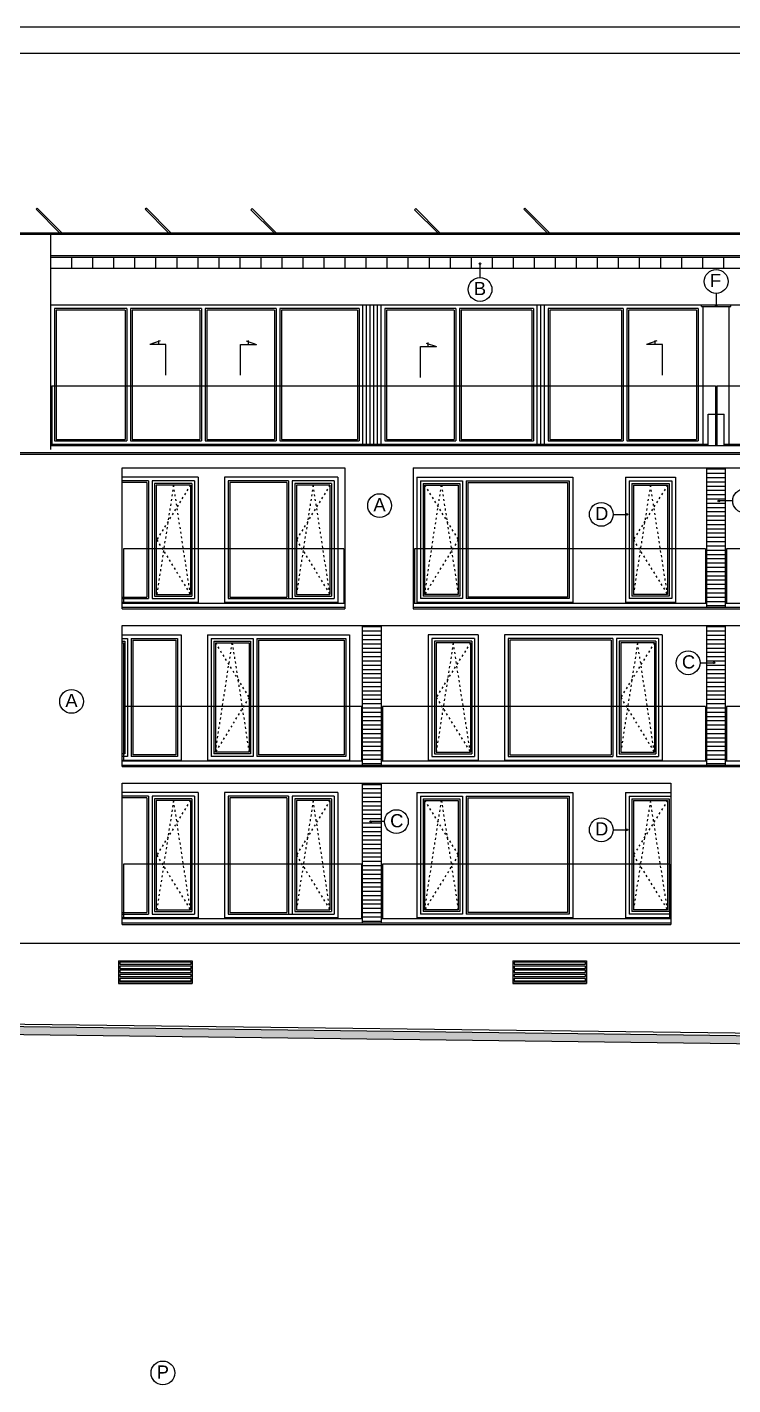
# Model space of a CAD drawing. Extents: x 3792242 to 5145247, y -1546315 to -1031918.
# Drawn here: x 4171661 to 4185084, y -1514890 to -1489065 of the extents above; entities that cross this region are included whole.
import ezdxf

# ---------------------------------------------------------------- set-up
doc = ezdxf.new("R2010")
doc.units = 0
doc.header["$MEASUREMENT"] = 0
doc.linetypes.add('ACAD_ISO03W100', pattern=[30, 12, -18])
for name, color, linetype in [('DVERE', 45, 'CONTINUOUS'), ('OKNÁ', 143, 'CONTINUOUS'), ('TENKÁ', 7, 'CONTINUOUS'), ('ZARIADENIE1', 145, 'CONTINUOUS'), ('ZZ-elektro', 221, 'CONTINUOUS')]:
    doc.layers.add(name, color=color, linetype=linetype)
doc.styles.add('ARIAL', font='arial.ttf')

msp = doc.modelspace()

# ---------------------------------------------------------------- hatches: boundary and pattern name
at = {"layer": 'DVERE'}
h = msp.add_hatch(dxfattribs=at)
h.set_pattern_fill('ANSI31', color=256, scale=650, angle=135)
h.set_pattern_definition([(180, (-836602.72, 35638.13), (-3e-14, -81.25), [])])
h.paths.add_polyline_path([(4184586.276, -1497445.641), (4184586.276, -1500025.641), (4184586.276, -1500100.371), (4184946.276, -1500100.371), (4184946.276, -1500025.641), (4184946.276, -1497445.641)])
h = msp.add_hatch(dxfattribs=at)
h.set_pattern_fill('ANSI31', color=256, scale=650, angle=135)
h.set_pattern_definition([(180, (-843147.72, 32638.13), (-3e-14, -81.25), [])])
h.paths.add_polyline_path([(4178041.276, -1500445.641), (4178041.276, -1503025.641), (4178041.276, -1503100.371), (4178401.276, -1503100.371), (4178401.276, -1503025.641), (4178401.276, -1500445.641)])
h = msp.add_hatch(dxfattribs=at)
h.set_pattern_fill('ANSI31', color=256, scale=650, angle=135)
h.set_pattern_definition([(180, (-836602.72, 32638.13), (-3e-14, -81.25), [])])
h.paths.add_polyline_path([(4184586.276, -1500445.641), (4184586.276, -1503025.641), (4184586.276, -1503100.371), (4184946.276, -1503100.371), (4184946.276, -1503025.641), (4184946.276, -1500445.641)])
h = msp.add_hatch(dxfattribs=at)
h.set_pattern_fill('ANSI31', color=256, scale=650, angle=135)
h.set_pattern_definition([(180, (-843147.72, 29638.13), (-3e-14, -81.25), [])])
h.paths.add_polyline_path([(4178041.276, -1503445.641), (4178041.276, -1506025.641), (4178041.276, -1506100.371), (4178401.276, -1506100.371), (4178401.276, -1506025.641), (4178401.276, -1503445.641)])
at = {"layer": 'TENKÁ', "ltscale": 0.25}
h = msp.add_hatch(color=256, dxfattribs=at)
h.dxf.hatch_style = 1
h.paths.add_polyline_path([(4180290.256, -1493563.937, 1), (4180260.256, -1493563.937, 1)])
h = msp.add_hatch(color=256, dxfattribs=at)
h.dxf.hatch_style = 1
h.paths.add_polyline_path([(4184751.276, -1494360.141, 1), (4184781.276, -1494360.141, 1)])
h = msp.add_hatch(color=256, dxfattribs=at)
h.dxf.hatch_style = 1
h.paths.add_polyline_path([(4184817.525, -1498061.644, 1), (4184817.525, -1498091.644, 1)])
h = msp.add_hatch(color=256, dxfattribs=at)
h.dxf.hatch_style = 1
h.paths.add_polyline_path([(4183072.007, -1498347.371, 1), (4183072.007, -1498317.371, 1)])
h = msp.add_hatch(color=256, dxfattribs=at)
h.dxf.hatch_style = 1
h.paths.add_polyline_path([(4184723.678, -1501170.521, 1), (4184723.678, -1501140.521, 1)])
h = msp.add_hatch(color=256, dxfattribs=at)
h.dxf.hatch_style = 1
h.paths.add_polyline_path([(4178193.525, -1504161.303, 1), (4178193.525, -1504191.303, 1)])
h = msp.add_hatch(color=256, dxfattribs=at)
h.dxf.hatch_style = 1
h.paths.add_polyline_path([(4183072.007, -1504347.371, 1), (4183072.007, -1504317.371, 1)])
at = {"layer": 'TENKÁ'}
h = msp.add_hatch(color=256, dxfattribs=at)
h.dxf.hatch_style = 1
h.paths.add_polyline_path([(4153458.095, -1507855.641), (4149572.724, -1507855.641), (4149572.724, -1508005.641), (4153457.156, -1508005.641), (4219749.915, -1508835.641), (4223236.85, -1508835.641), (4223236.85, -1508685.641), (4219750.854, -1508685.641)])

# ---------------------------------------------------------------- linework, layer by layer
at = {"layer": 'DVERE'}
for p, q in [((4184586.276, -1500100.371), (4184586.276, -1497445.641)), ((4184946.276, -1500100.371), (4184946.276, -1497445.641)), ((4178041.276, -1503100.371), (4178041.276, -1500445.641)), ((4178401.276, -1503100.371), (4178401.276, -1500445.641)), ((4184586.276, -1503100.371), (4184586.276, -1500445.641)), ((4184946.276, -1503100.371), (4184946.276, -1500445.641)), ((4178041.276, -1506100.371), (4178041.276, -1503445.641)), ((4178401.276, -1506100.371), (4178401.276, -1503445.641))]:
    msp.add_line(p, q, dxfattribs=at)
at = {"layer": 'OKNÁ'}
for p, q in [((4173526.276, -1494445.641), (4172211.276, -1494445.641)), ((4172211.276, -1494445.641), (4172211.276, -1496905.641)), ((4173526.276, -1494445.641), (4173526.276, -1496905.641)), ((4174946.276, -1494445.641), (4173656.276, -1494445.641)), ((4173656.276, -1494445.641), (4173656.276, -1496905.641)), ((4174946.276, -1494445.641), (4174946.276, -1496905.641)), ((4175076.276, -1494445.641), (4175076.276, -1496905.641)), ((4176366.276, -1494445.641), (4175076.276, -1494445.641)), ((4176366.276, -1494445.641), (4176366.276, -1496905.641)), ((4176496.276, -1494445.641), (4176496.276, -1496905.641)), ((4177946.276, -1494445.641), (4176496.276, -1494445.641)), ((4177946.276, -1494445.641), (4177946.276, -1496905.641)), ((4178496.276, -1494445.641), (4178496.276, -1496905.641)), ((4179786.276, -1494445.641), (4178496.276, -1494445.641)), ((4179786.276, -1494445.641), (4179786.276, -1496905.641)), ((4179916.276, -1494445.641), (4179916.276, -1496905.641)), ((4181261.276, -1494445.641), (4179916.276, -1494445.641)), ((4181261.276, -1494445.641), (4181261.276, -1496905.641)), ((4181601.276, -1494445.641), (4181601.276, -1496905.641)), ((4182966.276, -1494445.641), (4181601.276, -1494445.641)), ((4182966.276, -1494445.641), (4182966.276, -1496905.641)), ((4183096.276, -1494445.641), (4183096.276, -1496905.641)), ((4184391.276, -1494445.641), (4183096.276, -1494445.641)), ((4184391.276, -1494445.641), (4184391.276, -1496905.641)), ((4172211.276, -1496905.641), (4173526.276, -1496905.641)), ((4173656.276, -1496905.641), (4174946.276, -1496905.641)), ((4175076.276, -1496905.641), (4176366.276, -1496905.641)), ((4176496.276, -1496905.641), (4177946.276, -1496905.641)), ((4178496.276, -1496905.641), (4179786.276, -1496905.641)), ((4179916.276, -1496905.641), (4181261.276, -1496905.641)), ((4181601.276, -1496905.641), (4182966.276, -1496905.641)), ((4183096.276, -1496905.641), (4184391.276, -1496905.641)), ((4173936.276, -1497725.641), (4173471.276, -1497725.641)), ((4173936.276, -1497725.641), (4173936.276, -1499905.641)), ((4174766.276, -1497775.641), (4174116.276, -1497775.641)), ((4174116.276, -1497775.641), (4174116.276, -1499855.641)), ((4174766.276, -1497775.641), (4174766.276, -1499855.641)), ((4176601.276, -1497725.641), (4175516.276, -1497725.641)), ((4175516.276, -1497725.641), (4175516.276, -1499905.641)), ((4176601.276, -1497725.641), (4176601.276, -1499905.641)), ((4177421.276, -1497775.641), (4176781.276, -1497775.641)), ((4176781.276, -1497775.641), (4176781.276, -1499855.641)), ((4177421.276, -1497775.641), (4177421.276, -1499855.641)), ((4179221.276, -1497775.641), (4179221.276, -1499855.641)), ((4179221.276, -1497775.641), (4179861.276, -1497775.641)), ((4179861.276, -1497775.641), (4179861.276, -1499855.641)), ((4180041.276, -1497725.641), (4181941.276, -1497725.641)), ((4180041.276, -1497725.641), (4180041.276, -1499905.641)), ((4181941.276, -1497725.641), (4181941.276, -1499905.641)), ((4183191.276, -1497775.641), (4183191.276, -1499855.641)), ((4183191.276, -1497775.641), (4183841.276, -1497775.641)), ((4183841.276, -1497775.641), (4183841.276, -1499855.641)), ((4174116.276, -1499855.641), (4174766.276, -1499855.641)), ((4176781.276, -1499855.641), (4177421.276, -1499855.641)), ((4179861.276, -1499855.641), (4179221.276, -1499855.641)), ((4183841.276, -1499855.641), (4183191.276, -1499855.641)), ((4173471.276, -1499905.641), (4173936.276, -1499905.641)), ((4175516.276, -1499905.641), (4176601.276, -1499905.641)), ((4181941.276, -1499905.641), (4180041.276, -1499905.641)), ((4173471.276, -1500775.641), (4173491.276, -1500775.641)), ((4173491.276, -1500775.641), (4173491.276, -1502855.641)), ((4173671.276, -1500725.641), (4174491.276, -1500725.641)), ((4173671.276, -1500725.641), (4173671.276, -1502905.641)), ((4174491.276, -1500725.641), (4174491.276, -1502905.641)), ((4175241.276, -1500775.641), (4175241.276, -1502855.641)), ((4175241.276, -1500775.641), (4175881.276, -1500775.641)), ((4175881.276, -1500775.641), (4175881.276, -1502855.641)), ((4176061.276, -1500725.641), (4177691.276, -1500725.641)), ((4176061.276, -1500725.641), (4176061.276, -1502905.641)), ((4177691.276, -1500725.641), (4177691.276, -1502905.641)), ((4180091.276, -1500775.641), (4179441.276, -1500775.641)), ((4179441.276, -1500775.641), (4179441.276, -1502855.641)), ((4180091.276, -1500775.641), (4180091.276, -1502855.641)), ((4182771.276, -1500725.641), (4180841.276, -1500725.641)), ((4180841.276, -1500725.641), (4180841.276, -1502905.641)), ((4182771.276, -1500725.641), (4182771.276, -1502905.641)), ((4183591.276, -1500775.641), (4182951.276, -1500775.641)), ((4182951.276, -1500775.641), (4182951.276, -1502855.641)), ((4183591.276, -1500775.641), (4183591.276, -1502855.641)), ((4174491.276, -1502905.641), (4173671.276, -1502905.641)), ((4175881.276, -1502855.641), (4175241.276, -1502855.641)), ((4177691.276, -1502905.641), (4176061.276, -1502905.641)), ((4179441.276, -1502855.641), (4180091.276, -1502855.641)), ((4180841.276, -1502905.641), (4182771.276, -1502905.641)), ((4182951.276, -1502855.641), (4183591.276, -1502855.641)), ((4173936.276, -1503725.641), (4173471.276, -1503725.641)), ((4173936.276, -1503725.641), (4173936.276, -1505905.641)), ((4176601.276, -1503725.641), (4175516.276, -1503725.641)), ((4175516.276, -1503725.641), (4175516.276, -1505905.641)), ((4176601.276, -1503725.641), (4176601.276, -1505905.641)), ((4180041.276, -1503725.641), (4181941.276, -1503725.641)), ((4180041.276, -1503725.641), (4180041.276, -1505905.641)), ((4181941.276, -1503725.641), (4181941.276, -1505905.641)), ((4174766.276, -1503775.641), (4174116.276, -1503775.641)), ((4174116.276, -1503775.641), (4174116.276, -1505855.641)), ((4174766.276, -1503775.641), (4174766.276, -1505855.641)), ((4177421.276, -1503775.641), (4176781.276, -1503775.641)), ((4176781.276, -1503775.641), (4176781.276, -1505855.641)), ((4177421.276, -1503775.641), (4177421.276, -1505855.641)), ((4179221.276, -1503775.641), (4179221.276, -1505855.641)), ((4179221.276, -1503775.641), (4179861.276, -1503775.641)), ((4179861.276, -1503775.641), (4179861.276, -1505855.641)), ((4183191.276, -1503775.641), (4183191.276, -1505855.641)), ((4183191.276, -1503775.641), (4183841.276, -1503775.641)), ((4183841.276, -1503775.641), (4183841.276, -1505855.641)), ((4173471.276, -1505905.641), (4173936.276, -1505905.641)), ((4174116.276, -1505855.641), (4174766.276, -1505855.641)), ((4175516.276, -1505905.641), (4176601.276, -1505905.641)), ((4176781.276, -1505855.641), (4177421.276, -1505855.641)), ((4179861.276, -1505855.641), (4179221.276, -1505855.641)), ((4181941.276, -1505905.641), (4180041.276, -1505905.641)), ((4183841.276, -1505855.641), (4183191.276, -1505855.641))]:
    msp.add_line(p, q, dxfattribs=at)
at = {"layer": 'OKNÁ', "ltscale": 0.25}
for p, q in [((4174192.776, -1495033.47), (4173997.276, -1495100.47)), ((4174301.276, -1495100.47), (4173997.276, -1495100.47)), ((4174159.776, -1495023.97), (4174159.776, -1495100.47)), ((4174301.276, -1495684.97), (4174301.276, -1495100.47)), ((4175721.276, -1495684.97), (4175721.276, -1495100.47)), ((4175721.276, -1495100.47), (4176025.276, -1495100.47)), ((4175829.776, -1495033.47), (4176025.276, -1495100.47)), ((4175862.776, -1495023.97), (4175862.776, -1495100.47)), ((4179141.276, -1495726.183), (4179141.276, -1495141.683)), ((4179141.276, -1495141.683), (4179445.276, -1495141.683)), ((4179249.776, -1495074.683), (4179445.276, -1495141.683)), ((4179282.776, -1495065.183), (4179282.776, -1495141.683)), ((4183635.276, -1495033.47), (4183439.776, -1495100.47)), ((4183743.776, -1495100.47), (4183439.776, -1495100.47)), ((4183602.276, -1495023.97), (4183602.276, -1495100.47)), ((4183743.776, -1495684.97), (4183743.776, -1495100.47))]:
    msp.add_line(p, q, dxfattribs=at)
at = {"layer": 'OKNÁ', "linetype": 'ACAD_ISO03W100', "ltscale": 3}
for p, q in [((4174766.276, -1497775.641), (4174126.276, -1498815.641)), ((4174446.276, -1497775.641), (4174126.276, -1499855.641)), ((4174766.276, -1499855.641), (4174446.276, -1497775.641)), ((4177421.276, -1497775.641), (4176781.276, -1498815.641)), ((4177101.276, -1497775.641), (4176781.276, -1499855.641)), ((4177421.276, -1499855.641), (4177101.276, -1497775.641)), ((4179221.276, -1497775.641), (4179861.276, -1498815.641)), ((4179221.276, -1499855.641), (4179541.276, -1497775.641)), ((4179541.276, -1497775.641), (4179861.276, -1499855.641)), ((4183841.276, -1497775.641), (4183191.276, -1498815.641)), ((4183516.276, -1497775.641), (4183191.276, -1499855.641)), ((4183841.276, -1499855.641), (4183516.276, -1497775.641)), ((4174126.276, -1498815.641), (4174766.276, -1499855.641)), ((4176781.276, -1498815.641), (4177421.276, -1499855.641)), ((4179861.276, -1498815.641), (4179221.276, -1499855.641)), ((4183191.276, -1498815.641), (4183841.276, -1499855.641)), ((4175241.276, -1500775.641), (4175881.276, -1501815.641)), ((4175241.276, -1502855.641), (4175561.276, -1500775.641)), ((4175561.276, -1500775.641), (4175881.276, -1502855.641)), ((4180091.276, -1500775.641), (4179441.276, -1501815.641)), ((4179766.276, -1500775.641), (4179441.276, -1502855.641)), ((4180091.276, -1502855.641), (4179766.276, -1500775.641)), ((4183591.276, -1500775.641), (4182951.276, -1501815.641)), ((4183271.276, -1500775.641), (4182951.276, -1502855.641)), ((4183591.276, -1502855.641), (4183271.276, -1500775.641)), ((4175881.276, -1501815.641), (4175241.276, -1502855.641)), ((4179441.276, -1501815.641), (4180091.276, -1502855.641)), ((4182951.276, -1501815.641), (4183591.276, -1502855.641)), ((4174766.276, -1503775.641), (4174126.276, -1504815.641)), ((4174446.276, -1503775.641), (4174126.276, -1505855.641)), ((4174766.276, -1505855.641), (4174446.276, -1503775.641)), ((4177421.276, -1503775.641), (4176781.276, -1504815.641)), ((4177101.276, -1503775.641), (4176781.276, -1505855.641)), ((4177421.276, -1505855.641), (4177101.276, -1503775.641)), ((4179221.276, -1503775.641), (4179861.276, -1504815.641)), ((4179221.276, -1505855.641), (4179541.276, -1503775.641)), ((4179541.276, -1503775.641), (4179861.276, -1505855.641)), ((4183841.276, -1503775.641), (4183191.276, -1504815.641)), ((4183516.276, -1503775.641), (4183191.276, -1505855.641)), ((4183841.276, -1505855.641), (4183516.276, -1503775.641)), ((4174126.276, -1504815.641), (4174766.276, -1505855.641)), ((4176781.276, -1504815.641), (4177421.276, -1505855.641)), ((4179861.276, -1504815.641), (4179221.276, -1505855.641)), ((4183191.276, -1504815.641), (4183841.276, -1505855.641))]:
    msp.add_line(p, q, dxfattribs=at)
at = {"layer": 'TENKÁ', "color": 7}
for p, q in [((4244788.173, -1489065.189), (4148671.359, -1489065.189)), ((4244288.173, -1489565.189), (4149171.359, -1489565.189))]:
    msp.add_line(p, q, dxfattribs=at)
at = {"layer": 'TENKÁ'}
for p, q in [((4158161.276, -1492975.641), (4217791.276, -1492975.641)), ((4158161.276, -1493005.641), (4217791.276, -1493005.641)), ((4172111.276, -1497100.371), (4172111.276, -1493005.641)), ((4172141.276, -1493005.641), (4172141.276, -1492975.641)), ((4172111.276, -1494345.641), (4216411.276, -1494345.641)), ((4173556.276, -1494415.641), (4172181.276, -1494415.641)), ((4172181.276, -1494415.641), (4172181.276, -1496935.641)), ((4173556.276, -1494415.641), (4173556.276, -1496935.641)), ((4174976.276, -1494415.641), (4173626.276, -1494415.641)), ((4173626.276, -1494415.641), (4173626.276, -1496935.641)), ((4174976.276, -1494415.641), (4174976.276, -1496935.641)), ((4175046.276, -1494415.641), (4175046.276, -1496935.641)), ((4176396.276, -1494415.641), (4175046.276, -1494415.641)), ((4176396.276, -1494415.641), (4176396.276, -1496935.641)), ((4176466.276, -1494415.641), (4176466.276, -1496935.641)), ((4177976.276, -1494415.641), (4176466.276, -1494415.641)), ((4177976.276, -1494415.641), (4177976.276, -1496935.641)), ((4178466.276, -1494415.641), (4178466.276, -1496935.641)), ((4179816.276, -1494415.641), (4178466.276, -1494415.641)), ((4179816.276, -1494415.641), (4179816.276, -1496935.641)), ((4179886.276, -1494415.641), (4179886.276, -1496935.641)), ((4181291.276, -1494415.641), (4179886.276, -1494415.641)), ((4181291.276, -1494415.641), (4181291.276, -1496935.641)), ((4181571.276, -1494415.641), (4181571.276, -1496935.641)), ((4182996.276, -1494415.641), (4181571.276, -1494415.641)), ((4182996.276, -1494415.641), (4182996.276, -1496935.641)), ((4183066.276, -1494415.641), (4183066.276, -1496935.641)), ((4184421.276, -1494415.641), (4183066.276, -1494415.641)), ((4184421.276, -1494415.641), (4184421.276, -1496935.641)), ((4184486.276, -1494375.641), (4184486.276, -1494345.641)), ((4184486.276, -1494375.641), (4185046.276, -1494375.641)), ((4184516.276, -1497005.641), (4184516.276, -1494375.641)), ((4185016.276, -1497005.641), (4185016.276, -1494375.641)), ((4185046.276, -1494375.641), (4185046.276, -1494345.641)), ((4184616.276, -1496425.641), (4184916.276, -1496425.641)), ((4184616.276, -1497025.641), (4184616.276, -1496425.641)), ((4184916.276, -1497025.641), (4184916.276, -1496425.641)), ((4184616.276, -1497005.641), (4172111.276, -1497005.641)), ((4172181.276, -1496935.641), (4173556.276, -1496935.641)), ((4173626.276, -1496935.641), (4174976.276, -1496935.641)), ((4175046.276, -1496935.641), (4176396.276, -1496935.641)), ((4176466.276, -1496935.641), (4177976.276, -1496935.641)), ((4178466.276, -1496935.641), (4179816.276, -1496935.641)), ((4179886.276, -1496935.641), (4181291.276, -1496935.641)), ((4181571.276, -1496935.641), (4182996.276, -1496935.641)), ((4183066.276, -1496935.641), (4184421.276, -1496935.641)), ((4197581.276, -1497005.641), (4184916.276, -1497005.641)), ((4171491.276, -1497155.641), (4219191.276, -1497155.641)), ((4171491.276, -1497185.641), (4219191.276, -1497185.641)), ((4173471.276, -1497445.641), (4177706.276, -1497445.641)), ((4173471.276, -1500130.371), (4173471.276, -1497445.641)), ((4177706.276, -1497445.641), (4177706.276, -1500130.371)), ((4179006.276, -1497445.641), (4203411.276, -1497445.641)), ((4179006.276, -1497445.641), (4179006.276, -1500130.371)), ((4174916.276, -1497625.641), (4173471.276, -1497625.641)), ((4173966.276, -1497692.712), (4173471.276, -1497692.712)), ((4173966.276, -1497695.641), (4173966.276, -1499935.641)), ((4174846.276, -1497695.641), (4174036.276, -1497695.641)), ((4174036.276, -1497695.641), (4174036.276, -1499935.641)), ((4174796.276, -1497745.641), (4174086.276, -1497745.641)), ((4174086.276, -1497745.641), (4174086.276, -1499885.641)), ((4174796.276, -1497745.641), (4174796.276, -1499885.641)), ((4174846.276, -1497695.641), (4174846.276, -1499935.641)), ((4174916.276, -1497625.641), (4174916.276, -1500005.641)), ((4177571.276, -1497625.641), (4175416.276, -1497625.641)), ((4175416.276, -1497625.641), (4175416.276, -1500005.641)), ((4176631.276, -1497695.641), (4175486.276, -1497695.641)), ((4175486.276, -1497695.641), (4175486.276, -1499935.641)), ((4176631.276, -1497695.641), (4176631.276, -1499935.641)), ((4177501.276, -1497695.641), (4176701.276, -1497695.641)), ((4176701.276, -1497695.641), (4176701.276, -1499935.641)), ((4177451.276, -1497745.641), (4176751.276, -1497745.641)), ((4176751.276, -1497745.641), (4176751.276, -1499885.641)), ((4177451.276, -1497745.641), (4177451.276, -1499885.641)), ((4177501.276, -1497695.641), (4177501.276, -1499935.641)), ((4177571.276, -1497625.641), (4177571.276, -1500005.641)), ((4179071.276, -1497625.641), (4179071.276, -1500005.641)), ((4179071.276, -1497625.641), (4182041.276, -1497625.641)), ((4179141.276, -1497695.641), (4179941.276, -1497695.641)), ((4179141.276, -1497695.641), (4179141.276, -1499935.641)), ((4179191.276, -1497745.641), (4179891.276, -1497745.641)), ((4179191.276, -1497745.641), (4179191.276, -1499885.641)), ((4179891.276, -1497745.641), (4179891.276, -1499885.641)), ((4179941.276, -1497695.641), (4179941.276, -1499935.641)), ((4180011.276, -1497695.641), (4181971.276, -1497695.641)), ((4180011.276, -1497695.641), (4180011.276, -1499935.641)), ((4181971.276, -1497695.641), (4181971.276, -1499935.641)), ((4182041.276, -1497625.641), (4182041.276, -1500005.641)), ((4183041.276, -1497625.641), (4183041.276, -1500005.641)), ((4183041.276, -1497625.641), (4183991.276, -1497625.641)), ((4183111.276, -1497695.641), (4183921.276, -1497695.641)), ((4183111.276, -1497695.641), (4183111.276, -1499935.641)), ((4183161.276, -1497745.641), (4183871.276, -1497745.641)), ((4183161.276, -1497745.641), (4183161.276, -1499885.641)), ((4183871.276, -1497745.641), (4183871.276, -1499885.641)), ((4183921.276, -1497695.641), (4183921.276, -1499935.641)), ((4183991.276, -1497625.641), (4183991.276, -1500005.641)), ((4183991.276, -1497625.641), (4183991.276, -1500005.641)), ((4174086.276, -1499885.641), (4174796.276, -1499885.641)), ((4176751.276, -1499885.641), (4177451.276, -1499885.641)), ((4179891.276, -1499885.641), (4179191.276, -1499885.641)), ((4183871.276, -1499885.641), (4183161.276, -1499885.641)), ((4173471.276, -1499935.641), (4173966.276, -1499935.641)), ((4174916.276, -1500005.641), (4173471.276, -1500005.641)), ((4173471.276, -1500100.371), (4177706.276, -1500100.371)), ((4173471.276, -1500130.371), (4177706.276, -1500130.371)), ((4174036.276, -1499935.641), (4174846.276, -1499935.641)), ((4177571.276, -1500005.641), (4175416.276, -1500005.641)), ((4175486.276, -1499935.641), (4176701.276, -1499935.641)), ((4176701.276, -1499935.641), (4177501.276, -1499935.641)), ((4179006.276, -1500100.371), (4203411.276, -1500100.371)), ((4179006.276, -1500130.371), (4203411.276, -1500130.371)), ((4182041.276, -1500005.641), (4179071.276, -1500005.641)), ((4179941.276, -1499935.641), (4179141.276, -1499935.641)), ((4181971.276, -1499935.641), (4180011.276, -1499935.641)), ((4183991.276, -1500005.641), (4183041.276, -1500005.641)), ((4183921.276, -1499935.641), (4183111.276, -1499935.641)), ((4173471.276, -1500445.641), (4197171.276, -1500445.641)), ((4173471.276, -1503130.371), (4173471.276, -1500445.641)), ((4173471.276, -1500625.641), (4174591.276, -1500625.641)), ((4174591.276, -1500625.641), (4174591.276, -1503005.641)), ((4175091.276, -1500625.641), (4177791.276, -1500625.641)), ((4175091.276, -1500625.641), (4175091.276, -1503005.641)), ((4177791.276, -1500625.641), (4177791.276, -1503005.641)), ((4180241.276, -1500625.641), (4179291.276, -1500625.641)), ((4179291.276, -1500625.641), (4179291.276, -1503005.641)), ((4180241.276, -1500625.641), (4180241.276, -1503005.641)), ((4180741.276, -1500625.641), (4180741.276, -1503005.641)), ((4183741.276, -1500625.641), (4180741.276, -1500625.641)), ((4183741.276, -1500625.641), (4183741.276, -1503005.641)), ((4173471.276, -1500695.641), (4173571.276, -1500695.641)), ((4173471.276, -1500745.641), (4173521.276, -1500745.641)), ((4173521.276, -1500745.641), (4173521.276, -1502885.641)), ((4173571.276, -1500695.641), (4173571.276, -1502935.641)), ((4173641.276, -1500692.712), (4174521.276, -1500692.712)), ((4173641.276, -1500695.641), (4173641.276, -1502935.641)), ((4174521.276, -1500692.712), (4174521.276, -1502935.641)), ((4175161.276, -1500695.641), (4175961.276, -1500695.641)), ((4175161.276, -1500695.641), (4175161.276, -1502935.641)), ((4175211.276, -1500745.641), (4175911.276, -1500745.641)), ((4175211.276, -1500745.641), (4175211.276, -1502885.641)), ((4175911.276, -1500745.641), (4175911.276, -1502885.641)), ((4175961.276, -1500695.641), (4175961.276, -1502935.641)), ((4176031.276, -1500695.641), (4177721.276, -1500695.641)), ((4176031.276, -1500695.641), (4176031.276, -1502935.641)), ((4177721.276, -1500695.641), (4177721.276, -1502935.641)), ((4180171.276, -1500695.641), (4179361.276, -1500695.641)), ((4179361.276, -1500695.641), (4179361.276, -1502935.641)), ((4180121.276, -1500745.641), (4179411.276, -1500745.641)), ((4179411.276, -1500745.641), (4179411.276, -1502885.641)), ((4180121.276, -1500745.641), (4180121.276, -1502885.641)), ((4180171.276, -1500695.641), (4180171.276, -1502935.641)), ((4182801.276, -1500695.641), (4180811.276, -1500695.641)), ((4180811.276, -1500695.641), (4180811.276, -1502935.641)), ((4182801.276, -1500695.641), (4182801.276, -1502935.641)), ((4183671.276, -1500695.641), (4182871.276, -1500695.641)), ((4182871.276, -1500695.641), (4182871.276, -1502935.641)), ((4183621.276, -1500745.641), (4182921.276, -1500745.641)), ((4182921.276, -1500745.641), (4182921.276, -1502885.641)), ((4183621.276, -1500745.641), (4183621.276, -1502885.641)), ((4183671.276, -1500695.641), (4183671.276, -1502935.641)), ((4173521.276, -1502885.641), (4173471.276, -1502885.641)), ((4173571.276, -1502935.641), (4173471.276, -1502935.641)), ((4174521.276, -1502935.641), (4173641.276, -1502935.641)), ((4175961.276, -1502935.641), (4175161.276, -1502935.641)), ((4175911.276, -1502885.641), (4175211.276, -1502885.641)), ((4177721.276, -1502935.641), (4176031.276, -1502935.641)), ((4179361.276, -1502935.641), (4180171.276, -1502935.641)), ((4179411.276, -1502885.641), (4180121.276, -1502885.641)), ((4180811.276, -1502935.641), (4182801.276, -1502935.641)), ((4182871.276, -1502935.641), (4183671.276, -1502935.641)), ((4182921.276, -1502885.641), (4183621.276, -1502885.641)), ((4173471.276, -1503005.641), (4174591.276, -1503005.641)), ((4173471.276, -1503100.371), (4197171.276, -1503100.371)), ((4173471.276, -1503130.371), (4197171.276, -1503130.371)), ((4175091.276, -1503005.641), (4177791.276, -1503005.641)), ((4179291.276, -1503005.641), (4180241.276, -1503005.641)), ((4180741.276, -1503005.641), (4183741.276, -1503005.641)), ((4173471.276, -1503445.641), (4183901.276, -1503445.641)), ((4173471.276, -1506130.371), (4173471.276, -1503445.641)), ((4183901.276, -1503445.641), (4183901.276, -1506130.371)), ((4174916.276, -1503625.641), (4173471.276, -1503625.641)), ((4173966.276, -1503692.712), (4173471.276, -1503692.712)), ((4173966.276, -1503695.641), (4173966.276, -1505935.641)), ((4174846.276, -1503695.641), (4174036.276, -1503695.641)), ((4174036.276, -1503695.641), (4174036.276, -1505935.641)), ((4174796.276, -1503745.641), (4174086.276, -1503745.641)), ((4174086.276, -1503745.641), (4174086.276, -1505885.641)), ((4174796.276, -1503745.641), (4174796.276, -1505885.641)), ((4174846.276, -1503695.641), (4174846.276, -1505935.641)), ((4174916.276, -1503625.641), (4174916.276, -1506005.641)), ((4177571.276, -1503625.641), (4175416.276, -1503625.641)), ((4175416.276, -1503625.641), (4175416.276, -1506005.641)), ((4176631.276, -1503695.641), (4175486.276, -1503695.641)), ((4175486.276, -1503695.641), (4175486.276, -1505935.641)), ((4176631.276, -1503695.641), (4176631.276, -1505935.641)), ((4177501.276, -1503695.641), (4176701.276, -1503695.641)), ((4176701.276, -1503695.641), (4176701.276, -1505935.641)), ((4177451.276, -1503745.641), (4176751.276, -1503745.641)), ((4176751.276, -1503745.641), (4176751.276, -1505885.641)), ((4177451.276, -1503745.641), (4177451.276, -1505885.641)), ((4177501.276, -1503695.641), (4177501.276, -1505935.641)), ((4177571.276, -1503625.641), (4177571.276, -1506005.641)), ((4179071.276, -1503625.641), (4179071.276, -1506005.641)), ((4179071.276, -1503625.641), (4182041.276, -1503625.641)), ((4179141.276, -1503695.641), (4179941.276, -1503695.641)), ((4179141.276, -1503695.641), (4179141.276, -1505935.641)), ((4179191.276, -1503745.641), (4179891.276, -1503745.641)), ((4179191.276, -1503745.641), (4179191.276, -1505885.641)), ((4179891.276, -1503745.641), (4179891.276, -1505885.641)), ((4179941.276, -1503695.641), (4179941.276, -1505935.641)), ((4180011.276, -1503695.641), (4181971.276, -1503695.641)), ((4180011.276, -1503695.641), (4180011.276, -1505935.641)), ((4181971.276, -1503695.641), (4181971.276, -1505935.641)), ((4182041.276, -1503625.641), (4182041.276, -1506005.641)), ((4183041.276, -1503625.641), (4183041.276, -1506005.641)), ((4183041.276, -1503625.641), (4183901.276, -1503625.641)), ((4183111.276, -1503695.641), (4183901.276, -1503695.641)), ((4183111.276, -1503695.641), (4183111.276, -1505935.641)), ((4183161.276, -1503745.641), (4183871.276, -1503745.641)), ((4183161.276, -1503745.641), (4183161.276, -1505885.641)), ((4183871.276, -1503745.641), (4183871.276, -1505885.641)), ((4173471.276, -1505935.641), (4173966.276, -1505935.641)), ((4174916.276, -1506005.641), (4173471.276, -1506005.641)), ((4174036.276, -1505935.641), (4174846.276, -1505935.641)), ((4174086.276, -1505885.641), (4174796.276, -1505885.641)), ((4177571.276, -1506005.641), (4175416.276, -1506005.641)), ((4175486.276, -1505935.641), (4176701.276, -1505935.641)), ((4176701.276, -1505935.641), (4177501.276, -1505935.641)), ((4176751.276, -1505885.641), (4177451.276, -1505885.641)), ((4182041.276, -1506005.641), (4179071.276, -1506005.641)), ((4179941.276, -1505935.641), (4179141.276, -1505935.641)), ((4179891.276, -1505885.641), (4179191.276, -1505885.641)), ((4181971.276, -1505935.641), (4180011.276, -1505935.641)), ((4183901.276, -1506005.641), (4183041.276, -1506005.641)), ((4183901.276, -1505935.641), (4183111.276, -1505935.641)), ((4183871.276, -1505885.641), (4183161.276, -1505885.641)), ((4173471.276, -1506100.371), (4183901.276, -1506100.371)), ((4173471.276, -1506130.371), (4183901.276, -1506130.371)), ((4171491.276, -1506485.641), (4219161.276, -1506485.641)), ((4219750.854, -1508685.641), (4153458.095, -1507855.641)), ((4219751.166, -1508635.641), (4153458.408, -1507805.641)), ((4219749.915, -1508835.641), (4153457.156, -1508005.641))]:
    msp.add_line(p, q, dxfattribs=at)
at = {"layer": 'TENKÁ', "color": 8}
for p, q in [((4172111.276, -1493411.477), (4217530.357, -1493411.477)), ((4172111.276, -1493441.477), (4217541.276, -1493441.477)), ((4172111.276, -1493649.641), (4217541.276, -1493649.641)), ((4172511.276, -1493649.641), (4172511.276, -1493441.477)), ((4172911.276, -1493649.641), (4172911.276, -1493441.477)), ((4173311.276, -1493649.641), (4173311.276, -1493441.477)), ((4173711.276, -1493649.641), (4173711.276, -1493441.477)), ((4174111.276, -1493649.641), (4174111.276, -1493441.477)), ((4174511.276, -1493649.641), (4174511.276, -1493441.477)), ((4174911.276, -1493649.641), (4174911.276, -1493441.477)), ((4175311.276, -1493649.641), (4175311.276, -1493441.477)), ((4175711.276, -1493649.641), (4175711.276, -1493441.477)), ((4176111.276, -1493649.641), (4176111.276, -1493441.477)), ((4176511.276, -1493649.641), (4176511.276, -1493441.477)), ((4176911.276, -1493649.641), (4176911.276, -1493441.477)), ((4177311.276, -1493649.641), (4177311.276, -1493441.477)), ((4177711.276, -1493649.641), (4177711.276, -1493441.477)), ((4178111.276, -1493649.641), (4178111.276, -1493441.477)), ((4178511.276, -1493649.641), (4178511.276, -1493441.477)), ((4178911.276, -1493649.641), (4178911.276, -1493441.477)), ((4179311.276, -1493649.641), (4179311.276, -1493441.477)), ((4179711.276, -1493649.641), (4179711.276, -1493441.477)), ((4180111.276, -1493649.641), (4180111.276, -1493441.477)), ((4180511.276, -1493649.641), (4180511.276, -1493441.477)), ((4180911.276, -1493649.641), (4180911.276, -1493441.477)), ((4181311.276, -1493649.641), (4181311.276, -1493441.477)), ((4181711.276, -1493649.641), (4181711.276, -1493441.477)), ((4182111.276, -1493649.641), (4182111.276, -1493441.477)), ((4182511.276, -1493649.641), (4182511.276, -1493441.477)), ((4182911.276, -1493649.641), (4182911.276, -1493441.477)), ((4183311.276, -1493649.641), (4183311.276, -1493441.477)), ((4183711.276, -1493649.641), (4183711.276, -1493441.477)), ((4184111.276, -1493649.641), (4184111.276, -1493441.477)), ((4184511.276, -1493649.641), (4184511.276, -1493441.477)), ((4184911.276, -1493649.641), (4184911.276, -1493441.477)), ((4172111.276, -1497025.641), (4219091.276, -1497025.641)), ((4177706.276, -1500025.641), (4173471.276, -1500025.641)), ((4184586.276, -1500025.641), (4179006.276, -1500025.641)), ((4191131.276, -1500025.641), (4184946.276, -1500025.641)), ((4178041.276, -1503025.641), (4173471.276, -1503025.641)), ((4184586.276, -1503025.641), (4178401.276, -1503025.641)), ((4191131.276, -1503025.641), (4184946.276, -1503025.641)), ((4178041.276, -1506025.641), (4173471.276, -1506025.641)), ((4183901.276, -1506025.641), (4178401.276, -1506025.641)), ((4173401.276, -1506825.641), (4173401.276, -1507255.641)), ((4173401.276, -1506825.641), (4174801.276, -1506825.641)), ((4174801.276, -1506825.641), (4174801.276, -1507255.641)), ((4180901.276, -1506825.641), (4180901.276, -1507255.641)), ((4180901.276, -1506825.641), (4182301.276, -1506825.641)), ((4182301.276, -1506825.641), (4182301.276, -1507255.641)), ((4173401.276, -1507225.641), (4174801.276, -1507225.641)), ((4173401.276, -1507255.641), (4174801.276, -1507255.641)), ((4180901.276, -1507225.641), (4182301.276, -1507225.641)), ((4180901.276, -1507255.641), (4182301.276, -1507255.641))]:
    msp.add_line(p, q, dxfattribs=at)
at = {"layer": 'TENKÁ', "ltscale": 0.25}
for p, q in [((4180275.256, -1493827.996), (4180275.256, -1493563.937)), ((4184766.276, -1494128.582), (4184766.276, -1494360.141)), ((4185081.585, -1498076.644), (4184817.525, -1498076.644)), ((4182807.947, -1498332.371), (4183072.007, -1498332.371)), ((4184459.619, -1501155.521), (4184723.678, -1501155.521)), ((4178457.585, -1504176.303), (4178193.525, -1504176.303)), ((4182807.947, -1504332.371), (4183072.007, -1504332.371))]:
    msp.add_line(p, q, dxfattribs=at)
at = {"layer": 'TENKÁ', "color": 9}
for p, q in [((4178046.276, -1497005.641), (4178046.276, -1494345.641)), ((4178116.276, -1497005.641), (4178116.276, -1494345.641)), ((4178186.276, -1497005.641), (4178186.276, -1494345.641)), ((4178256.276, -1497005.641), (4178256.276, -1494345.641)), ((4178326.276, -1497005.641), (4178326.276, -1494345.641)), ((4178396.276, -1497005.641), (4178396.276, -1494345.641)), ((4181361.276, -1497005.641), (4181361.276, -1494345.641)), ((4181431.276, -1497005.641), (4181431.276, -1494345.641)), ((4181501.276, -1497005.641), (4181501.276, -1494345.641))]:
    msp.add_line(p, q, dxfattribs=at)
at = {"layer": 'TENKÁ', "color": 8}
for points in [[(4174779.276, -1506848.391), (4173423.276, -1506848.391), (4173423.276, -1506890.891), (4174779.276, -1506890.891)], [(4182279.276, -1506848.391), (4180923.276, -1506848.391), (4180923.276, -1506890.891), (4182279.276, -1506890.891)], [(4174779.276, -1506926.391), (4173423.276, -1506926.391), (4173423.276, -1506968.891), (4174779.276, -1506968.891)], [(4174779.276, -1507004.391), (4173423.276, -1507004.391), (4173423.276, -1507046.891), (4174779.276, -1507046.891)], [(4174779.276, -1507082.391), (4173423.276, -1507082.391), (4173423.276, -1507124.891), (4174779.276, -1507124.891)], [(4182279.276, -1506926.391), (4180923.276, -1506926.391), (4180923.276, -1506968.891), (4182279.276, -1506968.891)], [(4182279.276, -1507004.391), (4180923.276, -1507004.391), (4180923.276, -1507046.891), (4182279.276, -1507046.891)], [(4182279.276, -1507082.391), (4180923.276, -1507082.391), (4180923.276, -1507124.891), (4182279.276, -1507124.891)], [(4174779.276, -1507160.391), (4173423.276, -1507160.391), (4173423.276, -1507202.891), (4174779.276, -1507202.891)], [(4182279.276, -1507160.391), (4180923.276, -1507160.391), (4180923.276, -1507202.891), (4182279.276, -1507202.891)]]:
    msp.add_lwpolyline(points, close=True, dxfattribs=at)
at = {"layer": 'TENKÁ', "ltscale": 0.25}
for centre, radius in [((4180275.256, -1493563.937), 15), ((4184766.276, -1493902.41), 226.172), ((4180275.256, -1494054.168), 226.172), ((4184766.276, -1494360.141), 15), ((4178365.085, -1498165.871), 226.172), ((4184817.525, -1498076.644), 15), ((4185307.756, -1498076.644), 226.172), ((4182581.776, -1498332.371), 226.172), ((4183072.007, -1498332.371), 15), ((4184233.447, -1501155.521), 226.172), ((4184723.678, -1501155.521), 15), ((4172505.976, -1501889.871), 226.172), ((4178683.756, -1504176.303), 226.172), ((4178193.525, -1504176.303), 15), ((4182581.776, -1504332.371), 226.172), ((4183072.007, -1504332.371), 15), ((4174243.183, -1514663.539), 226.172)]:
    msp.add_circle(centre, radius, dxfattribs=at)
at = {"layer": 'ZARIADENIE1'}
for p, q in [((4172131.276, -1495885.641), (4184756.276, -1495885.641)), ((4172131.276, -1495885.641), (4172131.276, -1497025.641)), ((4184756.276, -1495885.641), (4184756.276, -1497025.641)), ((4184776.276, -1495885.641), (4184776.276, -1497025.641)), ((4184776.276, -1495885.641), (4219078.276, -1495885.641)), ((4177686.276, -1498985.641), (4173491.276, -1498985.641)), ((4173491.276, -1498985.641), (4173491.276, -1500025.641)), ((4177686.276, -1498985.641), (4177686.276, -1500025.641)), ((4184566.276, -1498985.641), (4179026.276, -1498985.641)), ((4179026.276, -1498985.641), (4179026.276, -1500025.641)), ((4184566.276, -1498985.641), (4184566.276, -1500025.641)), ((4191111.276, -1498985.641), (4184966.276, -1498985.641)), ((4184966.276, -1498985.641), (4184966.276, -1500025.641)), ((4178021.276, -1501985.641), (4173491.276, -1501985.641)), ((4173491.276, -1501985.641), (4173491.276, -1503025.641)), ((4178021.276, -1501985.641), (4178021.276, -1503025.641)), ((4184566.276, -1501985.641), (4178421.276, -1501985.641)), ((4178421.276, -1501985.641), (4178421.276, -1503025.641)), ((4184566.276, -1501985.641), (4184566.276, -1503025.641)), ((4191111.276, -1501985.641), (4184966.276, -1501985.641)), ((4184966.276, -1501985.641), (4184966.276, -1503025.641)), ((4178021.276, -1504985.641), (4173491.276, -1504985.641)), ((4173491.276, -1504985.641), (4173491.276, -1506025.641)), ((4178021.276, -1504985.641), (4178021.276, -1506025.641)), ((4183881.276, -1504985.641), (4178421.276, -1504985.641)), ((4178421.276, -1504985.641), (4178421.276, -1506025.641)), ((4183881.276, -1504985.641), (4183881.276, -1506025.641))]:
    msp.add_line(p, q, dxfattribs=at)
at = {"layer": 'ZZ-elektro', "color": 253, "lineweight": 30, "ltscale": 10}
for p, q in [((4171852.063, -1492509.193), (4171830.849, -1492530.406)), ((4171830.849, -1492530.406), (4172269.636, -1492969.193)), ((4171852.063, -1492509.193), (4172312.063, -1492969.193)), ((4173928.063, -1492509.193), (4173906.849, -1492530.406)), ((4173906.849, -1492530.406), (4174345.636, -1492969.193)), ((4173928.063, -1492509.193), (4174388.063, -1492969.193)), ((4175938.799, -1492515.641), (4175917.586, -1492536.855)), ((4175917.586, -1492536.855), (4176356.373, -1492975.641)), ((4175938.799, -1492515.641), (4176398.799, -1492975.641)), ((4179052.799, -1492515.641), (4179031.586, -1492536.855)), ((4179031.586, -1492536.855), (4179470.373, -1492975.641)), ((4179052.799, -1492515.641), (4179512.799, -1492975.641)), ((4181128.799, -1492509.193), (4181107.586, -1492530.406)), ((4181107.586, -1492530.406), (4181546.373, -1492969.193)), ((4181128.799, -1492509.193), (4181588.799, -1492969.193))]:
    msp.add_line(p, q, dxfattribs=at)

# ---------------------------------------------------------------- texts
at = {"layer": 'TENKÁ', "lineweight": 40, "ltscale": 0.25, "style": 'ARIAL'}
for s, p in [('B', (4180157.069, -1494162.059)), ('F', (4184648.089, -1494010.301)), ('A', (4178246.898, -1498273.762)), ('D', (4182463.589, -1498440.262)), ('C', (4184115.261, -1501263.412)), ('A', (4172387.789, -1501997.762)), ('C', (4178565.569, -1504284.194)), ('D', (4182463.589, -1504440.262)), ('P', (4174124.996, -1514771.43))]:
    msp.add_text(s, height=250, dxfattribs=at).set_placement(p)

doc.saveas('drawing.dxf')
